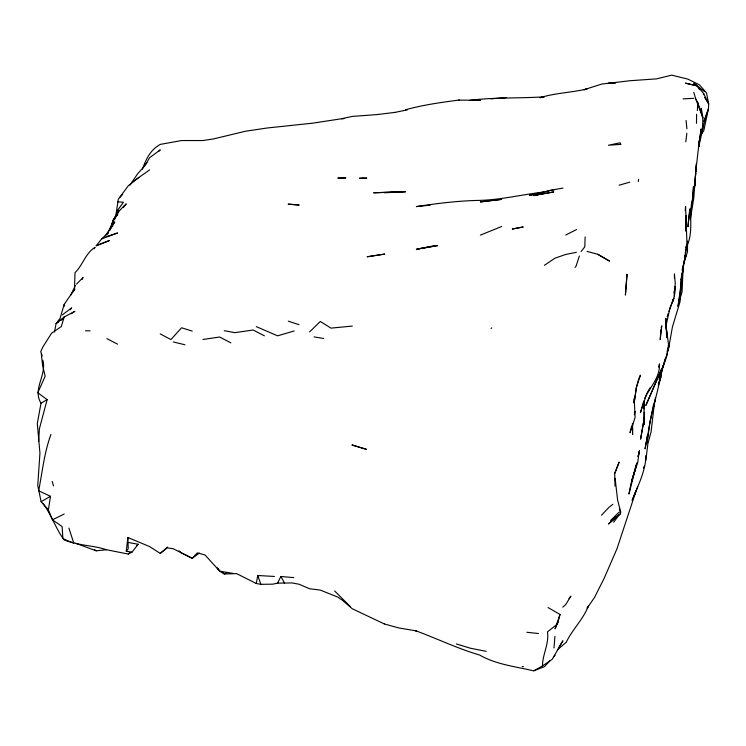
<?xml version="1.0" encoding="UTF-8"?>
<svg xmlns="http://www.w3.org/2000/svg" width="746" height="746" viewBox="0 0 746 746"><rect width="100%" height="100%" fill="white"/><g stroke="black" fill="none" stroke-linecap="round" stroke-linejoin="round"><path stroke-width="1.12" d="M42.867 360.271C46.933 375.322 32.227 388.853 41.002 403.204L37.3 423.569L39.939 453.111L37.757 485.441L41.123 501.713L48.387 509.835L52.434 519.822L62.123 526.564L62.888 538.435C76.204 546.081 92.15 544.794 106.445 549.737L128.228 554.045L131.977 552.161L138.159 544.263L128.433 542.482M674.403 290.688L674.384 296.274L668.892 311.371M674.431 278.389L674.44 273.913L675.242 283.461L674.384 296.274L675.167 286.66L674.776 288.851M687.514 241.135L687.504 251.747L683.784 263.03M696.484 123.342L696.596 114.203M633.932 402.812L634.203 398.541L635.098 417.536L630.016 432.792L631.648 426.041M632.822 498.794C638.203 484.844 645.719 470.894 645.877 455.592M585.144 236.911L584.789 246.795L581.115 251.561M683.252 264.923L682.058 291.854L679.886 299.239M681.07 280.104L680.333 292.852L677.993 306.522L683.439 266.788L681.07 280.104L681.835 273.568M697.379 110.511L697.762 102.556L695.804 99.097L693.78 92.345M682.058 273.931L680.035 301.794L672.444 326.851L668.5 348.969L659.399 378.856L661.767 369.876L659.716 376.31L666.915 355.823L668.537 344.438L666.001 325.76L665.889 318.262L666.71 337.686L666.225 322.701M682.105 272.971L681.452 280.393M682.226 270.723L682.348 268.476M38.671 441.52L39.389 428.782L47.129 399.67L37.804 392.732L45.18 376.152L42.559 365.353M74.488 288.357L75.01 272.672C82.871 265.1 85.398 253.351 94.901 247.355M660.956 329.732L660.21 339.626L661.777 325.862L661.198 327.876M692.642 198.175L693.519 186.36L692.661 199.471L690.32 216.228M553.98 647.948L554.931 636.319M685.21 210.68L685.574 206.418L686.982 244.194L683.112 268.243M64.007 306.559L64.203 304.368L74.87 288.87L73.145 291.845M695.654 172.084L696.475 163.421L693.78 197.895L690.376 219.044M654.401 402.28L653.944 406.654L655.492 397.497M115.742 216.256L118.297 199.257L128.228 185.838L138.896 177.436M654.727 400.313L651.099 431.785L647.929 443.432L645.794 460.646M131.977 552.161L126.251 551.135L127.864 537.465L149.564 546.566L160.241 553.401L167.216 547.862L173.147 548.711L192.254 558.297L199.369 553.01M685.807 141.824L686.87 133.236M384.395 623.964L398.728 627.936L416.343 630.911L415.419 630.622C436.988 638.567 457.596 648.591 479.743 655.091C496.202 664.555 515.542 666.551 533.716 670.85L542.482 665.945C542.51 654.177 549.308 643.761 547.452 631.853L556.553 624.784L557.961 622.248L560.022 614.462L548.049 607.552M692.484 199.313C688.148 215.258 694.405 232.649 686.087 247.625M695.71 172.046L699.338 140.434L698.741 146.682L704.457 121.561L708.448 108.729L708.7 103.964L706.527 92.896L699.3 84.755L687.793 79.076L671.642 75.15L656.704 78.852L629.755 80.745L601.733 84.074L583.959 89.734L587.074 88.951C571.529 92.653 555.341 92.868 540.001 97.726L544.384 96.793C519.561 98.519 494.533 97.139 469.7 100.356M634.193 402.737L636.366 387.472L638.651 379.369M634.212 402.644L636.366 387.472L640.432 375.173L638.93 378.362M658.317 385.365L660.658 378.138L662.383 367.787M48.387 509.835L50.486 496.304L38.661 490.812C42.326 471.92 44.266 452.542 50.961 434.424M638.259 181.604L638.632 179.31M672.827 299.836L672.435 302.027L673.955 298.279L669.908 308.257L666.001 325.76L667.036 335.243M674.002 293.243L674.384 291.052M684.418 257.501L684.837 255.272M685.248 253.043L686.898 244.147L685.844 247.402M341.239 599.514L338.022 597.192L320.304 590.086L309.637 588.771L298.959 584.211L291.975 582.924L277.624 583.158L272.784 584.174L260.848 584.323L256.279 583.512L257.771 575.502L274.463 576.462M54.495 331.942L56.099 323.531L60.09 318.253L64.203 304.368M613.688 522.237L619.087 514.852L608.41 524L620.392 513.789L620.719 512.082L617.567 499.839L615.114 478.354M631.069 482.988L628.943 494.076L636.851 462.912M638.119 456.552L638.996 452.253L637.802 462.231L631.377 481.935M112.795 223.194C114.735 215.389 120.526 209.216 126.233 203.835L123.407 207.397M643.705 401.031L640.432 412.725L646.819 393.506L650.036 387.845M653.505 404.705L650.13 421.173L647.08 442.947C648.871 417.937 657.925 394.438 661.767 369.876M665.283 358.574L662.196 369.046M634.37 414.804L635.182 411.428M116.479 215.799L117.551 211.491L119.22 210.185M683.112 266.611L685.807 255.831L683.709 263.021M116.451 215.641L117.551 211.491L118.222 211.538L117.262 214.764M659.212 379.677L661.767 370.007M112.459 224.22L111.061 227.232L112.832 220.741L118.222 211.538M636.17 465.028L631.675 481.123L636.161 466.213M659.818 375.07L660.76 371.722M71.122 313.777L74.88 311.334L64.203 316.929L61.303 326.534L51.567 333.238L42.867 346.937L40.722 351.618L42.149 355.879M667.39 351.17L669.376 344.922L667.138 351.497M658.466 367.097L659.501 363.861C660.163 377.383 650.195 386.885 644.731 398.243M667.204 316.556L668.211 313.441M579.39 255.999L575.977 266.35L574.97 267.422M662.084 368.906L663.371 365.027M703.413 94.695L703.758 93.698L697.296 85.902L693.78 83.179L704.457 91.572M560.022 614.462L555.061 628.813L557.961 622.248M111.061 227.232L113.271 221.002L107.676 233.442M142.411 169.193C145.974 159.206 150.366 149.815 160.241 144.407L181.586 140.546L202.921 140.546L213.598 138.905L245.611 131.212L266.947 128.023L312.639 123.174L341.64 118.735L352.317 116.404L377.122 114.576L394.998 112.385M703.702 121.551L708.448 108.729L703.795 130.681L700.755 135.007M614.695 473.524L619.087 462.212L614.695 473.524L615.012 486.038M637.699 486.812L633.699 496.827M658.317 383.491L660.919 377M632.011 500.417L636.068 490.915L616.979 548.776L604.148 578.337L594.534 597.434L587.074 608.242L588.305 606.153C583.204 619.441 572.452 629.326 566.345 642.054M114.781 219.203L117.56 213.188L112.832 220.741L114.241 218.97M82.097 279.526L83.058 277.484L76.521 284.133M70.823 295.071L75.421 285.401M277.624 583.158L280.813 576.481L293.784 577.628M542.482 665.945L552.254 659.268L562.904 640.777L558.437 648.05M107.452 234.263L108.58 232.36M109.718 230.458L114.809 221.888L105.223 236.062M94.08 248.866L94.956 247.392M130 185.073L137.805 173.557L145.144 165.472L149.573 157.742L160.241 149.881L158.581 151.475M643.434 467.984L644.637 466.175L643.35 468.059M116.507 211.761L123.444 202.231L117.551 201.821M568.946 598.674L570.923 596.119L565.729 604.558L562.782 607.141M116.357 216.293L117.765 214.512M96.215 245.732L109.168 240.632L96.215 245.732L101.642 238.925L106.883 234.002M70.236 309.646L71.653 307.865L62.394 314.84M126.251 551.135L128.228 548.842L127.864 537.465M491.036 328.529L491.679 327.839M549.727 660.965L544.393 666.691L533.716 670.85M553.541 656.881L555.061 655.249M601.509 515.206L609.062 507.243L612.876 504.287M119.472 197.727L122.605 194.482M128.228 554.045L129.879 552.413M136.499 545.895L138.159 544.263M309.627 331.895L320.304 321.47L330.982 328.128L352.317 326.067M144.426 165.062L146.915 162.665M160.241 553.401L167.636 547.07M557.327 649.878L565.934 642.52M64.203 316.929L56.099 323.531L58.915 321.703M131.837 182.434L149.573 169.929M620.392 513.789L610.592 520.447L619.087 512.129L620.719 512.082L619.339 509.182M544.393 265.324L555.061 258.144L565.738 254.451L576.406 252.316M60.79 320.482L62.673 319.26M41.002 403.204L47.129 399.67M41.123 501.713L50.486 496.304M565.738 235.009L576.621 229.516M52.434 519.822L64.203 514.022M226.206 573.105L224.266 573.972L219.678 571.128L205.019 554.949L197.298 552.907L192.254 558.297L181.586 553.01L178.919 550.818M480.359 235.13L501.713 226.486M101.642 238.925L117.56 232.957L106.883 236.501M294.213 330.944L277.615 335.831L256.279 326.627M619.087 185.195L629.755 182.164M405.665 109.746C423.01 104.897 440.923 102.454 458.734 100.095L480.396 100.281L472.908 100.337M417.835 248.977L437.678 245.583L416.343 249.285L433.715 245.826M407.279 109.876L394.755 112.441M536.458 193.615L555.061 189.475M562.969 188.104L550.809 190.211L536.374 194.202L529.39 195.163L544.393 193.028L536.374 194.202L544.393 191.974C522.041 194.445 500.146 200.17 477.617 200.422C457.046 200.926 436.671 203.49 416.343 206.586L430.209 205.187M202.921 339.486L219.678 337.024L230.887 342.871M75.775 543.321L96.215 550.809L106.445 549.737M506.301 97.605L491.036 98.845M615.655 82.722L608.419 83.263L615.263 83.048M256.279 583.512L236.659 573.637L224.266 573.972L221.982 571.492M403.689 191.526L373.653 192.804L405.665 191.75L398.989 192.076M458.734 100.095L459.387 100.057M683.112 98.882L693.789 98.323M384.526 192.785L396.769 192.188M341.649 118.745L343.953 118.707M85.548 330.776L90.079 330.823M526.853 632.282L538.435 633.522M314.057 336.922L323.829 338.498M217.095 567.687L219.678 571.128L232.715 573.357M522.172 666.542L523.524 666.775M224.266 330.711L234.943 332.641L253.155 330.012L264.41 335.831M486.224 651.351L470.325 648.209L456.365 643.938M697.296 85.902L685.537 83.179L697.296 85.902L699.701 89.707M173.361 341.948L184.915 344.764M587.074 251.402L597.742 254.274L609.379 260.997L597.742 254.274M192.254 331.112L181.586 327.774L170.909 339.57L160.241 333.891M288.292 321.153L298.959 324.659M384.321 623.936L352.317 608.783L341.64 599.644M106.883 338.619L117.56 344.167M94.434 549.532L96.215 550.809M334.665 590.991L350.303 606.601M217.851 568.508L219.678 571.128M704.504 97.316L708.7 103.964L703.758 93.698M42.858 503.336C51.558 514.628 55.652 528.718 64.203 539.983L73.789 543.209L68.902 528.065M280.813 576.481L284.478 583.008M695.804 99.097L702.909 117.849L702.462 129.916L702.34 127.631M257.771 575.502L260.848 584.323M697.762 102.556L702.909 117.849L701.277 108.263L701.399 110.539M52.192 481.45L53.526 485.879M41.338 353.735L42.541 364.99M686.087 120.46L686.907 128.871M644.106 408.976L643.919 401.245L644.255 424.577L644.18 412.296M632.384 423.569L632.608 434.582L632.599 423.383M695.636 173.119L694.852 185.894L695.636 173.119M627.022 274.341L625.409 294.894L627.022 274.341M688.558 220.462L687.952 226.84L689.891 208.908L688.558 220.462M701.072 129.114L698.741 146.682L701.072 129.114M644.507 416.809L640.627 438.993L644.507 416.809M647.575 434.983L645.103 448.728L647.575 434.983M639.387 450.817L638.231 456.319L639.387 450.817M661.777 368.58L645.924 405.311L661.777 368.58M620.765 144.351L608.419 145.256L620.178 142.756L620.765 144.351M537.381 194.781L533.716 195.592L553.784 191.927L537.381 194.781M384.666 254.088L367.274 256.755L384.666 254.088M523.049 226.998L512.381 228.994L523.049 226.998M298.997 205.01L288.292 204.152L298.997 205.01M484.639 201.299L480.368 201.952L501.704 199.387L484.639 201.299M341.64 177.977L337.817 178.135L345.911 177.884L341.64 177.977M362.985 178.163L359.339 178.247L366.827 178.135L362.985 178.163M352.606 445.092L351.888 445.017L366.528 449.372L352.606 445.092M686.078 219.026L686.05 215.622L686.124 231.372L686.078 219.026"/></g></svg>
